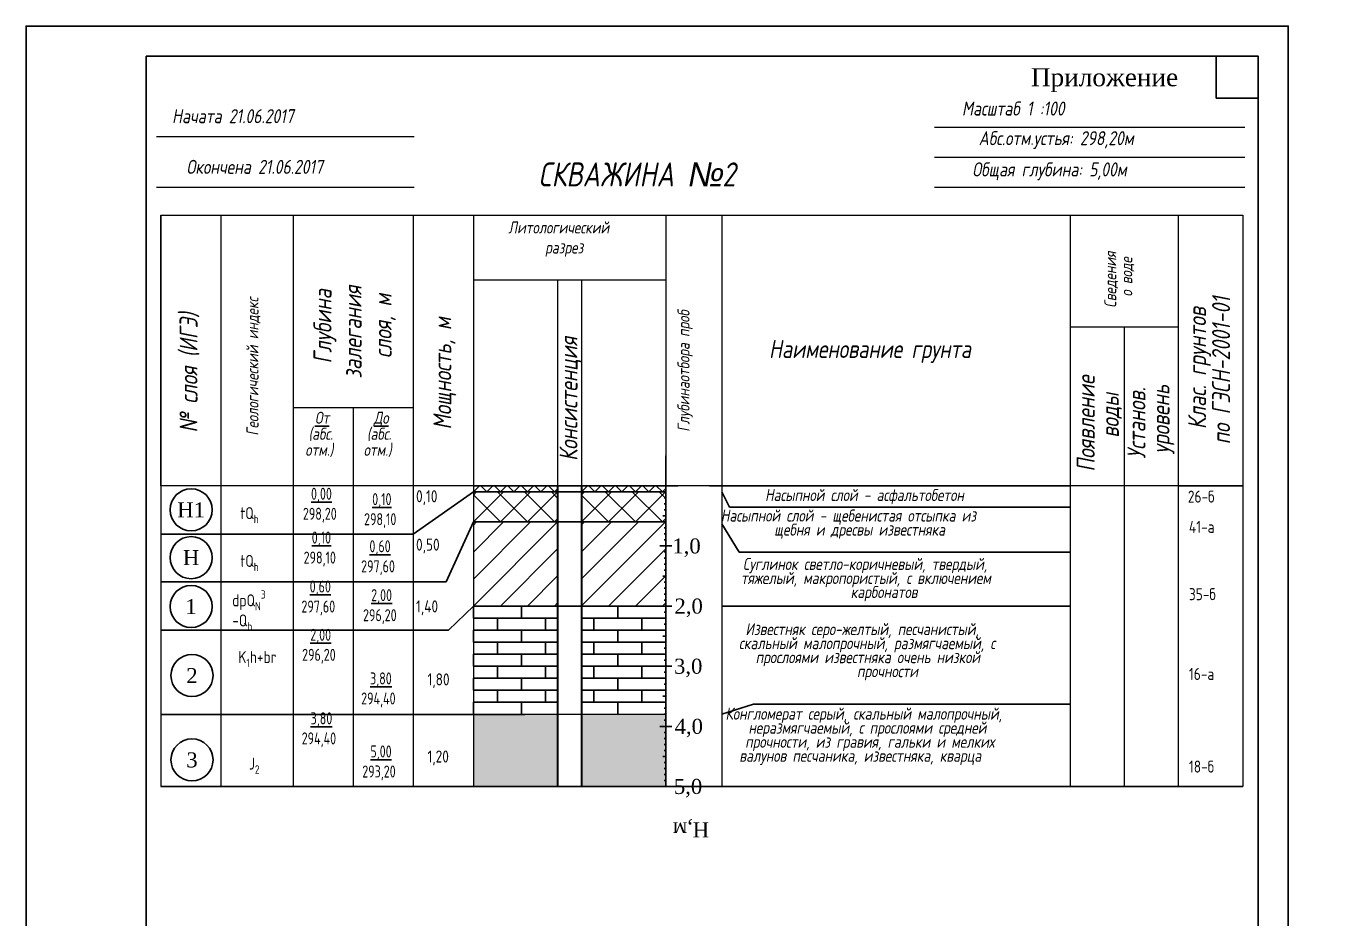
# Model space of a CAD drawing. Header units: millimetres. Extents: x 3380 to 11503, y -2610 to -1453.
# Drawn here: x 9396.8 to 9614.1, y -1601.3 to -1452.8 of the extents above; entities that cross this region are included whole.
import ezdxf
from ezdxf.enums import TextEntityAlignment as Align

# ---------------------------------------------------------------- set-up
doc = ezdxf.new("R2010")
doc.units = ezdxf.units.MM
doc.set_wipeout_variables(frame=1)
for name, pattern in [('Cплошная', [0]), ('DASHED', [0.75, 0.5, -0.25]), ('штриховая2', [9.525, 6.35, -3.175])]:
    doc.linetypes.add(name, pattern=pattern)
for name, color, linetype in [('ГЛ_Разрез_Ось', 7, 'Continuous'), ('ГЛ_Разрез_ОсьМетка', 7, 'Continuous'), ('ГЛ_Разрез_ОсьШкалаВ-10', 7, 'Continuous'), ('ГЛ_Разрез_СквМаска', 6, 'Continuous'), ('ГЛ_Разрез_СлоиОбозначения', 7, 'Continuous'), ('ГЛ_Штамп', 7, 'Continuous'), ('ГЛ_Штамп_РамкаВнутр', 7, 'Continuous'), ('ГЛ_Штамп_Текст', 7, 'Continuous')]:
    doc.layers.add(name, color=color, linetype=linetype)
doc.layers.add('ГЛ_Разрез_ОсьШкалаВ-1', color=6, linetype='Continuous', plot=False)
doc.layers.add('ГЛ_Штамп_РамкаВнеш', color=6, linetype='Continuous', plot=False)
doc.styles.add('GOST 2.304', font='CS_Gost2304.shx')
doc.styles.add('ГеологияРазрезОсь', font='times.ttf', dxfattribs={"height": 2.5})
doc.styles.add('ГеологияРазрезТаблица', font='times.ttf', dxfattribs={"height": 2.5})
doc.styles.add('ГеологияШтамп', font='times.ttf')

# ---------------------------------------------------------------- blocks, each defined once
blk = doc.blocks.new('*U8')
at = {"layer": 'ГЛ_Штамп'}
for q in [(20, 60), (20, 45), (20, 20)]:
    blk.add_line((20, 5), q, dxfattribs=at)
at = {"layer": 'ГЛ_Штамп_РамкаВнеш'}
blk.add_lwpolyline([(0, 0), (210, 0), (210, 297), (0, 297)], close=True, dxfattribs=at)
at = {"layer": 'ГЛ_Штамп_РамкаВнутр', "lineweight": -2}
for p, q in [((8, 5), (8, 90)), ((8, 90), (20, 90)), ((13, 5), (13, 90)), ((8, 65), (20, 65)), ((8, 30), (20, 30)), ((8, 5), (20, 5))]:
    blk.add_line(p, q, dxfattribs=at)
at = {"layer": 'ГЛ_Штамп_РамкаВнутр'}
for points in [[(20, 5), (205, 5), (205, 292), (20, 292)], [(198, 285), (205, 285), (205, 292), (198, 292)]]:
    blk.add_lwpolyline(points, close=True, dxfattribs=at)
at = {"layer": 'ГЛ_Штамп_Текст', "style": 'ГеологияШтамп'}
for s, p in [('Взам. инв.N%%d', (10.46, 77.87)), ('Подпись и дата', (10.39, 48.04)), ('Инв.N%%dподл', (10.39, 17.84))]:
    blk.add_text(s, height=2.8, rotation=90, dxfattribs=at).set_placement(p, align=Align.MIDDLE_CENTER)
at = {"layer": 'ГЛ_Штамп_Текст', "style": 'ГеологияШтамп', "flags": 8}
for tag, p in [('Приложение', (191.67, 288.5)), ('Лист', (205, 288.5))]:
    blk.add_attdef(tag, text='', height=3, dxfattribs=at).set_placement(p, align=Align.MIDDLE_RIGHT)
blk = doc.blocks.new('*U33')
at = {"layer": 'ГЛ_Разрез_Ось'}
for q in [(0, 55), (0, 0)]:
    blk.add_line((0, 5), q, dxfattribs=at)
blk.add_lwpolyline([(0, 55, 0, 0, 0), (0, 57, 1, 0, 0), (0, 60, 0, 0, 0)], format="xyseb", dxfattribs=at)
at = {"layer": 'ГЛ_Разрез_ОсьШкалаВ-1'}
for p, q in [((0, 54), (0.25, 54)), ((0, 53), (0.25, 53)), ((0, 52), (0.25, 52)), ((0, 51), (0.25, 51)), ((0, 50), (0.5, 50)), ((0, 49), (0.25, 49)), ((0, 48), (0.25, 48)), ((0, 47), (0.25, 47)), ((0, 46), (0.25, 46)), ((0, 44), (0.25, 44)), ((0, 43), (0.25, 43)), ((0, 42), (0.25, 42)), ((0, 41), (0.25, 41)), ((0, 40), (0.5, 40)), ((0, 39), (0.25, 39)), ((0, 38), (0.25, 38)), ((0, 37), (0.25, 37)), ((0, 36), (0.25, 36)), ((0, 34), (0.25, 34)), ((0, 33), (0.25, 33)), ((0, 32), (0.25, 32)), ((0, 31), (0.25, 31)), ((0, 30), (0.5, 30)), ((0, 29), (0.25, 29)), ((0, 28), (0.25, 28)), ((0, 27), (0.25, 27)), ((0, 26), (0.25, 26)), ((0, 24), (0.25, 24)), ((0, 23), (0.25, 23)), ((0, 22), (0.25, 22)), ((0, 21), (0.25, 21)), ((0, 20), (0.5, 20)), ((0, 19), (0.25, 19)), ((0, 18), (0.25, 18)), ((0, 17), (0.25, 17)), ((0, 16), (0.25, 16)), ((0, 14), (0.25, 14)), ((0, 13), (0.25, 13)), ((0, 12), (0.25, 12)), ((0, 11), (0.25, 11)), ((0, 10), (0.5, 10)), ((0, 9), (0.25, 9)), ((0, 8), (0.25, 8)), ((0, 7), (0.25, 7)), ((0, 6), (0.25, 6))]:
    blk.add_line(p, q, dxfattribs=at)
at = {"layer": 'ГЛ_Разрез_ОсьШкалаВ-10'}
for p, q in [((-1, 55), (1, 55)), ((-1, 45), (1, 45)), ((-1, 35), (1, 35)), ((-1, 25), (1, 25)), ((-1, 15), (1, 15)), ((-1, 5), (1, 5))]:
    blk.add_line(p, q, dxfattribs=at)
at = {"style": 'ГеологияРазрезТаблица'}
blk.add_text('Н,м', height=2.5, dxfattribs=at).set_placement((-1.16, 60.22), align=Align.BOTTOM_RIGHT)
blk = doc.blocks.new('*U34')
at = {"layer": 'ГЛ_Разрез_Ось'}
blk.add_line((-1, 0), (1, 0), dxfattribs=at)
at = {"layer": 'ГЛ_Разрез_ОсьМетка', "style": 'ГеологияРазрезТаблица'}
blk.add_attdef('ОТМЕТКА', text='', height=2.5, dxfattribs=at).set_placement((7.96, 0), align=Align.MIDDLE_RIGHT)
blk = doc.blocks.new('ГЛ_Разрез_СлоиОбозначения')
blk.add_wipeout([(3.75, 0), (3.61, 1.08), (3.1, 2.14), (2.3, 2.99), (1.45, 3.48), (0.58, 3.71), (0, 3.75), (-0.58, 3.71), (-1.45, 3.48), (-2.3, 2.99), (-3.1, 2.14), (-3.61, 1.08), (-3.75, 0), (-3.61, -1.08), (-3.1, -2.14), (-2.3, -2.99), (-1.45, -3.48), (-0.58, -3.71), (0, -3.75), (0.58, -3.71), (1.45, -3.48), (2.3, -2.99), (3.1, -2.14), (3.61, -1.08)]).dxf.layer = 'ГЛ_Разрез_СквМаска'
at = {"layer": 'ГЛ_Разрез_СлоиОбозначения'}
blk.add_circle((0, 0), 3.5, dxfattribs=at)
at = {"layer": 'ГЛ_Разрез_СлоиОбозначения', "style": 'ГеологияРазрезОсь'}
blk.add_attdef('НОМЕР', text='', height=2.5, dxfattribs=at).set_placement((0, 0), align=Align.MIDDLE_CENTER)

msp = doc.modelspace()

# ---------------------------------------------------------------- hatches: boundary and pattern name
at = {"linetype": 'DASHED'}
h = msp.add_hatch(dxfattribs=at)
h.set_pattern_fill('ANSI37', color=256, scale=0.5)
h.set_pattern_definition([(45, (9471.2346, -1530.286), (-1.12253, 1.12253), []), (135, (9471.2346, -1530.286), (-1.12253, -1.12253), [])])
h.paths.add_polyline_path([(9485.23, -1529.28), (9471.23, -1529.29), (9471.23, -1530.29), (9485.23, -1530.28)])
h.paths.add_polyline_path([(9503.23, -1529.28), (9489.23, -1529.28), (9489.23, -1530.28), (9503.23, -1530.28)])
h = msp.add_hatch(dxfattribs=at)
h.set_pattern_fill('ANSI37', color=256)
h.set_pattern_definition([(45, (9471.2346, -1535.286), (-2.24506, 2.24506), []), (135, (9471.2346, -1535.286), (-2.24506, -2.24506), [])])
h.paths.add_polyline_path([(9485.23, -1530.28), (9471.23, -1530.29), (9471.23, -1535.29), (9485.23, -1535.28)])
h.paths.add_polyline_path([(9503.23, -1530.28), (9489.23, -1530.28), (9489.23, -1535.28), (9503.23, -1535.28)])
h = msp.add_hatch(dxfattribs=at)
h.set_pattern_fill('ANSI31', color=256)
h.set_pattern_definition([(45, (9471.2346, -1549.286), (-2.24506, 2.24506), [])])
h.paths.add_polyline_path([(9485.23, -1535.28), (9471.23, -1535.29), (9471.23, -1549.29), (9485.23, -1549.28)])
h.paths.add_polyline_path([(9503.23, -1535.28), (9489.23, -1535.28), (9489.23, -1549.28), (9503.23, -1549.28)])
h = msp.add_hatch(dxfattribs=at)
h.set_pattern_fill('IZVEST', color=256, scale=10, pattern_type=2)
h.set_pattern_definition([(0, (9471.2346, -1567.286), (0, 2), []), (90, (9471.2346, -1567.286), (-4, 2), [2, -2])])
h.paths.add_polyline_path([(9485.23, -1549.28), (9471.23, -1549.29), (9471.23, -1567.29), (9485.23, -1567.28)])
h.paths.add_polyline_path([(9503.23, -1549.28), (9489.23, -1549.28), (9489.23, -1567.28), (9503.23, -1567.28)])
h = msp.add_hatch(dxfattribs=at)
h.set_pattern_fill('KONGLOM', color=256, scale=10, pattern_type=2)
h.set_pattern_definition([(0, (9471.2346, -1578.2826), (0, 2), []), (60, (9471.2346, -1579.2826), (-8e-07, 3.999999), [1.1547, -4.6188, 1.1547]), (120, (9471.2346, -1579.2826), (-3.464101, 1.999999), [1.1547, -4.6188, 1.1547]), (30, (9473.8326, -1579.2826), (8e-07, 4), [1, -3]), (30, (9475.5647, -1579.2826), (8e-07, 4), [-3, 1]), (150, (9473.8326, -1579.2826), (-3.4641, -2), [-3, 1]), (150, (9475.5647, -1579.2826), (-3.4641, -2), [1, -3])])
h.paths.add_polyline_path([(9485.23, -1567.28), (9471.23, -1567.29), (9471.23, -1579.28), (9485.23, -1579.28)])
h.paths.add_polyline_path([(9503.23, -1567.28), (9489.23, -1567.28), (9489.23, -1579.28), (9503.23, -1579.28)])
h.paths.add_polyline_path([(9709.75, -1551.28), (9695.75, -1551.29), (9695.75, -1579.28), (9709.75, -1579.28)])
h.paths.add_polyline_path([(9727.75, -1551.28), (9713.75, -1551.28), (9713.75, -1579.28), (9727.75, -1579.28)])

# ---------------------------------------------------------------- linework, layer by layer
at = {"linetype": 'Cплошная', "lineweight": 30}
msp.add_line((9471.23, -1529.28), (9503.23, -1529.28), dxfattribs=at)
for p, q in [((9489.23, -1529.28), (9487.23, -1529.28)), ((9489.23, -1529.28), (9487.23, -1529.28)), ((9489.23, -1529.28), (9487.23, -1529.28)), ((9493.23, -1529.27), (9491.23, -1529.27)), ((9505.23, -1529.28), (9503.23, -1529.28)), ((9461.23, -1537.33), (9471.23, -1530.29)), ((9466.72, -1545.27), (9471.23, -1535.29)), ((9467.06, -1553.29), (9471.23, -1549.29)), ((9512.58, -1549.28), (9570.49, -1549.28)), ((9517.82, -1565.61), (9512.58, -1567.28)), ((9570.49, -1565.61), (9517.82, -1565.61))]:
    msp.add_line(p, q)
at = {"linetype": 'Cплошная', "lineweight": 20}
for p, q in [((9510.49, -1529.28), (9570.49, -1529.28)), ((9588.49, -1529.28), (9599.23, -1529.28))]:
    msp.add_line(p, q, dxfattribs=at)
at = {"linetype": 'штриховая2'}
for p, q in [((9512.58, -1530.28), (9513.85, -1532.85)), ((9512.58, -1535.59), (9515.43, -1540.32))]:
    msp.add_line(p, q, dxfattribs=at)
at = {"ltscale": 10}
for p, q in [((9513.85, -1532.85), (9570.49, -1532.85)), ((9515.43, -1540.32), (9570.49, -1540.32)), ((9467.06, -1553.29), (9419.23, -1553.29)), ((9471.23, -1567.29), (9419.23, -1567.29)), ((9599.23, -1579.28), (9419.23, -1579.28))]:
    msp.add_line(p, q, dxfattribs=at)
at = {"linetype": 'Cплошная', "lineweight": 20}
for points in [[(9547.93, -1469.6), (9599.58, -1469.6)], [(9418.5, -1471.16), (9461.36, -1471.16)], [(9547.93, -1474.6), (9599.58, -1474.6)], [(9418.5, -1479.6), (9461.36, -1479.6)], [(9547.93, -1479.6), (9599.58, -1479.6)], [(9419.23, -1484.28), (9599.23, -1484.28), (9599.23, -1529.28), (9419.23, -1529.28), (9419.23, -1484.28)], [(9419.23, -1484.28), (9419.23, -1529.28)], [(9429.23, -1484.28), (9429.23, -1529.28)], [(9441.23, -1484.28), (9441.23, -1529.28)], [(9461.23, -1484.28), (9461.23, -1529.28)], [(9471.23, -1484.28), (9471.23, -1529.28)], [(9503.23, -1484.28), (9503.23, -1579.28)], [(9512.58, -1484.28), (9512.58, -1579.28)], [(9570.49, -1484.28), (9570.49, -1529.28)], [(9588.49, -1484.28), (9588.49, -1529.28)], [(9599.23, -1484.28), (9599.23, -1529.28)], [(9471.23, -1494.99), (9480.08, -1494.99), (9503.23, -1494.99)], [(9485.23, -1494.99), (9485.23, -1529.28)], [(9489.23, -1494.99), (9489.23, -1529.28)], [(9570.49, -1502.8), (9571.65, -1502.8), (9588.49, -1502.8)], [(9579.49, -1502.8), (9579.49, -1529.28)], [(9441.26, -1516.22), (9441.33, -1516.22), (9461.23, -1516.22)], [(9451.23, -1516.22), (9451.23, -1529.28)], [(9419.23, -1529.28), (9419.23, -1579.28)], [(9429.23, -1529.28), (9429.23, -1579.28)], [(9441.23, -1529.28), (9441.23, -1579.28)], [(9451.23, -1529.28), (9451.23, -1579.28)], [(9461.23, -1529.28), (9461.23, -1579.28)], [(9471.23, -1529.28), (9471.23, -1579.28)], [(9503.23, -1579.28), (9503.23, -1529.27)], [(9570.49, -1529.28), (9570.49, -1579.28)], [(9579.49, -1529.28), (9579.49, -1579.28)], [(9588.49, -1529.28), (9588.49, -1579.28)], [(9599.23, -1529.28), (9599.23, -1579.28)], [(9503.23, -1579.28), (9503.23, -1559.27)]]:
    msp.add_lwpolyline(points, dxfattribs=at)
at = {"lineweight": 20}
msp.add_lwpolyline([(9503.23, -1529.27), (9419.23, -1529.28)], dxfattribs=at)
at = {"lineweight": 30}
for points in [[(9471.23, -1529.29), (9503.23, -1529.28)], [(9471.23, -1530.29), (9503.23, -1530.28)], [(9471.23, -1535.29), (9503.23, -1535.28)], [(9471.23, -1549.29), (9503.23, -1549.28)], [(9471.23, -1567.29), (9503.23, -1567.28)], [(9471.23, -1579.28), (9503.23, -1579.28)]]:
    msp.add_lwpolyline(points, dxfattribs=at)
at = {"linetype": 'Cплошная', "lineweight": 35}
for points in [[(9485.23, -1529.28), (9485.23, -1579.28)], [(9489.23, -1529.28), (9489.23, -1579.28)]]:
    msp.add_lwpolyline(points, dxfattribs=at)

# ---------------------------------------------------------------- block references
ref = msp.add_blockref('*U8', (9396.8, -1749.81))
ref.add_attrib('Приложение', 'Приложение', dxfattribs={"layer": 'ГЛ_Штамп_Текст', "height": 3, "style": 'ГеологияШтамп'}).set_placement((9588.48, -1461.31), align=Align.MIDDLE_RIGHT)
at = {"rotation": 180}
msp.add_blockref('*U33', (9503.23, -1524.28), dxfattribs=at)
ref = msp.add_blockref('*U34', (9503.23, -1539.28))
ref.add_attrib('ОТМЕТКА', '1,0', dxfattribs={"layer": 'ГЛ_Разрез_ОсьМетка', "height": 2.5, "style": 'ГеологияРазрезТаблица'}).set_placement((9509.05, -1539.28), align=Align.MIDDLE_RIGHT)
ref = msp.add_blockref('*U34', (9503.23, -1549.28))
ref.add_attrib('ОТМЕТКА', '2,0', dxfattribs={"layer": 'ГЛ_Разрез_ОсьМетка', "height": 2.5, "style": 'ГеологияРазрезТаблица'}).set_placement((9509.4, -1549.28), align=Align.MIDDLE_RIGHT)
ref = msp.add_blockref('*U34', (9503.23, -1559.28))
ref.add_attrib('ОТМЕТКА', '3,0', dxfattribs={"layer": 'ГЛ_Разрез_ОсьМетка', "height": 2.5, "style": 'ГеологияРазрезТаблица'}).set_placement((9509.33, -1559.28), align=Align.MIDDLE_RIGHT)
ref = msp.add_blockref('*U34', (9503.23, -1569.28))
ref.add_attrib('ОТМЕТКА', '4,0', dxfattribs={"layer": 'ГЛ_Разрез_ОсьМетка', "height": 2.5, "style": 'ГеологияРазрезТаблица'}).set_placement((9509.42, -1569.28), align=Align.MIDDLE_RIGHT)
ref = msp.add_blockref('*U34', (9503.23, -1579.28))
ref.add_attrib('ОТМЕТКА', '5,0', dxfattribs={"layer": 'ГЛ_Разрез_ОсьМетка', "height": 2.5, "style": 'ГеологияРазрезТаблица'}).set_placement((9509.3, -1579.28), align=Align.MIDDLE_RIGHT)

# ---------------------------------------------------------------- texts
at = {"ltscale": 100, "attachment_point": 1, "style": 'GOST 2.304'}
for s, insert, char_height, width in [('\\pi65.321;{\\H1.1667x;\\Q11;Масштаб 1 :100}', (9487.19, -1465.35), 2, 152.6786), ('{\\H1.1667x;\\Q11;Начата 21.06.2017}', (9421.08, -1466.62), 2, 152.6786), ('\\pi59.03;{\\H1.1667x;\\Q11;Абс.отм.устья: 298,20м}', (9496.26, -1470.28), 2, 152.6786), ('\\pi61.587;{\\H1.1667x;\\Q11;Окончена 21.06.2017}', (9361.9, -1475.05), 2, 152.6786), ('{\\H1.3333x;\\Q11;СКВАЖИНА \\fArial|b0|i0|c204|p34;№\\Fcs_gost2304|c204;2}', (9482.06, -1475.47), 3, 152.6786), ('\\pi60.168;{\\H1.1667x;\\Q11;Общая глубина: 5,00м}', (9494.07, -1475.47), 2, 152.6786), ('\\pi65.878;{\\Q11;Литологический\\P\\pi72.005;разрез}', (9411.15, -1485.3), 2, 152.6786), ('\\pi55.039;{\\Q11;Наименование грунта}', (9465.37, -1505.01), 3, 152.6786), ('\\pi2.3654;{\\H0.8x;\\W0.9;\\L0,00\\H1.25x; \\P\\pi1.0154;\\H0.8x;\\l298,20}', (9441.84, -1529.59), 2.5, 8.9607), ('\\pi2.5679;{\\H0.8x;\\W0.9;\\L0,10\\H1.25x; \\P\\pi1.2179;\\H0.8x;\\l298,10}', (9451.82, -1530.49), 2.5, 8.9607), ('0,10', (9461.68, -1530.01), 2, 8.9607), ('\\A1;26-б', (9590.1, -1530.07), 2, 8.9607), ('\\A1;tQ{\\H0.7x;\\S^ h;}', (9432.45, -1532.82), 2, 8.9607), ('\\A1;41-а', (9590.28, -1535.1), 2, 8.9607), ('\\pi2.5679;{\\H0.8x;\\W0.9;\\L0,10\\H1.25x; \\P\\pi1.2179;\\H0.8x;\\l298,10}', (9441.76, -1536.88), 2.5, 8.9607), ('0,50', (9461.68, -1538.06), 2, 8.9607), ('\\pi2.3654;{\\H0.8x;\\W0.9;\\L0,60\\H1.25x; \\P\\pi0.99286;\\H0.8x;\\l297,60}', (9451.56, -1538.33), 2.5, 8.9607), ('\\A1;tQ{\\H0.7x;\\S^ h;}', (9432.45, -1540.77), 2, 8.9607), ('\\A1;dpQ{\\H0.7x;\\S^ N;\\S3^ ;}\\P-Q{\\H0.7x;\\S^ h;}', (9431.1, -1546.64), 2, 8.9607), ('\\pi2.3654;{\\H0.8x;\\W0.9;\\L0,60\\H1.25x; \\P\\pi0.99286;\\H0.8x;\\l297,60}', (9441.62, -1545.02), 2.5, 8.9607), ('\\pi2.3654;{\\H0.8x;\\W0.9;\\L2,00\\H1.25x; \\P\\pi1.0154;\\H0.8x;\\l296,20}', (9451.85, -1546.46), 2.5, 8.9607), ('\\A1;35-б', (9590.28, -1546.3), 2, 8.9607), ('1,40', (9461.68, -1548.33), 2, 8.9607), ('\\pi2.3654;{\\H0.8x;\\W0.9;\\L2,00\\H1.25x; \\P\\pi1.0154;\\H0.8x;\\l296,20}', (9441.71, -1553.05), 2.5, 8.9607), ('\\A1; K{\\H0.7x;\\S^ 1;}h+br', (9431.1, -1556.75), 2, 8.9607), ('\\A1;16-а', (9590.28, -1559.57), 2, 8.9607), ('\\pi2.3654;{\\H0.8x;\\W0.9;\\L3,80\\H1.25x; \\P\\pi0.88036;\\H0.8x;\\l294,40}', (9451.67, -1560.31), 2.5, 8.9607), ('\\pi2.3554;1,80', (9461.23, -1560.47), 2, 8.9607), ('\\pi2.3654;{\\H0.8x;\\W0.9;\\L3,80\\H1.25x; \\P\\pi0.88036;\\H0.8x;\\l294,40}', (9441.78, -1566.95), 2.5, 8.9607), ('\\pi2.3654;{\\H0.8x;\\W0.9;\\L5,00\\H1.25x; \\P\\pi1.0154;\\H0.8x;\\l293,20}', (9451.72, -1572.46), 2.5, 8.9607), ('\\A1; \\PJ{\\H0.7x;\\S^ 2;}', (9433.89, -1571.14), 2, 8.9607), ('\\pi2.3554;1,20', (9461.23, -1573.3), 2, 8.9607), ('\\A1;18-б', (9590.28, -1574.98), 2, 8.9607)]:
    msp.add_mtext(s, dxfattribs=dict(at, insert=insert, char_height=char_height, width=width))
at = {"ltscale": 100, "width": 55.3929, "attachment_point": 1, "rotation": 90, "line_spacing_factor": 0.8, "style": 'GOST 2.304'}
for s, insert, char_height in [('\\pi21.897;{\\Q11;Сведения\\P\\pi23.76;о воде}', (9576.19, -1521.55), 2), ('\\pi14.205;{\\Q11;Клас. грунтов \\P\\pi11.692;по ГЭСН-2001-01}', (9590.13, -1534.05), 3), ('\\pi17.705;{\\Q11;Появление\\P\\pi23.355;воды}', (9571.62, -1544.62), 3), ('\\pi19.506;{\\Q11;Установ.\\P\\pi20.307;уровень}', (9580.05, -1544.26), 3)]:
    msp.add_mtext(s, dxfattribs=dict(at, insert=insert, char_height=char_height))
at = {"ltscale": 100, "width": 55.3929, "attachment_point": 1, "rotation": 90, "style": 'GOST 2.304'}
for s, insert, char_height in [('\\pi20.196;{\\Q11;Глубина \\P\\pi17.674;залегания \\P\\pi21.105;слоя, м}', (9444.62, -1529.12), 3), ('\\pi13.535;{\\Q11;Геологический индекс}', (9433.47, -1534.47), 2), ('\\pi15.561;{\\Q11;№ слоя (ИГЭ)}', (9422.33, -1535.97), 3), ('\\pi15.642;{\\Q11;Мощность, м}', (9464.55, -1535.55), 3), ('\\pi14.402;{\\Q11;Глубинаотбора проб}', (9505.19, -1534.69), 2), ('\\pi14.142;{\\Q11;Консистенция}', (9485.55, -1539.28), 3)]:
    msp.add_mtext(s, dxfattribs=dict(at, insert=insert, char_height=char_height))
at = {"ltscale": 100, "char_height": 2, "attachment_point": 1, "style": 'GOST 2.304'}
for s, insert, width, line_spacing_factor in [('\\pi74.72;{\\Q11;\\LОт\\P\\pi73.659;\\l(абс.\\P\\pi73.124;отм.)}', (9370.14, -1516.95), 152.6786, 0.8), ('\\pi74.784;{\\Q11;\\LДо\\P\\pi73.659;\\l(абс.\\P\\pi73.124;отм.)}', (9379.85, -1516.95), 152.6786, 0.8), ('\\pi7.8765;{\\Q11;Насыпной слой - асфальтобетон }', (9511.88, -1529.8), 58.125, 0.7), ('\\pi4.1841;{\\Q11;Насыпной слой - щебенистая отсыпка из \\P\\pi13.062;щебня и дресвы известняка}', (9508.21, -1533.22), 61.5404, 0.7), ('\\pi3.4896;{\\Q11;Суглинок светло-коричневый, твердый, \\P\\pi3.1515;тяжелый, макропористый, с включением \\P\\pi21.419;карбонатов }', (9512.58, -1541.27), 58.125, 0.7), ('\\pi3.914;{\\Q11;Известняк серо-желтый, песчанистый, \\P\\pi2.8297;скальный малопрочный, размягчаемый, с \\P\\pi5.6127;прослоями известняка очень низкой \\P\\pi22.463;прочности}', (9512.58, -1552.11), 58.2475, 0.7), ('\\pi0.58902;{\\Q11;Конгломерат серый, скальный малопрочный, \\P\\pi4.4127;неразмягчаемый, с прослоями средней \\P\\pi3.8627;прочности, из гравия, гальки и мелких \\P\\pi2.8908;валунов песчаника, известняка, кварца}', (9512.58, -1566.17), 58.2475, 0.7)]:
    msp.add_mtext(s, dxfattribs=dict(at, insert=insert, width=width, line_spacing_factor=line_spacing_factor))

# ---------------------------------------------------------------- next in the draw order: block references
for p, values in [((9424.26, -1533.27), {'НОМЕР': 'Н1'}), ((9424.26, -1549.35), {'НОМЕР': '1'}), ((9424.4, -1560.83), {'НОМЕР': '2'}), ((9424.4, -1574.86), {'НОМЕР': '3'})]:
    msp.add_blockref('ГЛ_Разрез_СлоиОбозначения', p).add_auto_attribs(values)

# ---------------------------------------------------------------- next in the draw order: linework, layer by layer
at = {"ltscale": 10}
msp.add_line((9461.23, -1537.33), (9419.24, -1537.33), dxfattribs=at)

# ---------------------------------------------------------------- next in the draw order: block references
msp.add_blockref('ГЛ_Разрез_СлоиОбозначения', (9424.26, -1541.22)).add_auto_attribs({'НОМЕР': 'Н'})

# ---------------------------------------------------------------- next in the draw order: linework, layer by layer
msp.add_line((9466.72, -1545.27), (9419.23, -1545.27), dxfattribs=at)

doc.saveas('drawing.dxf')
